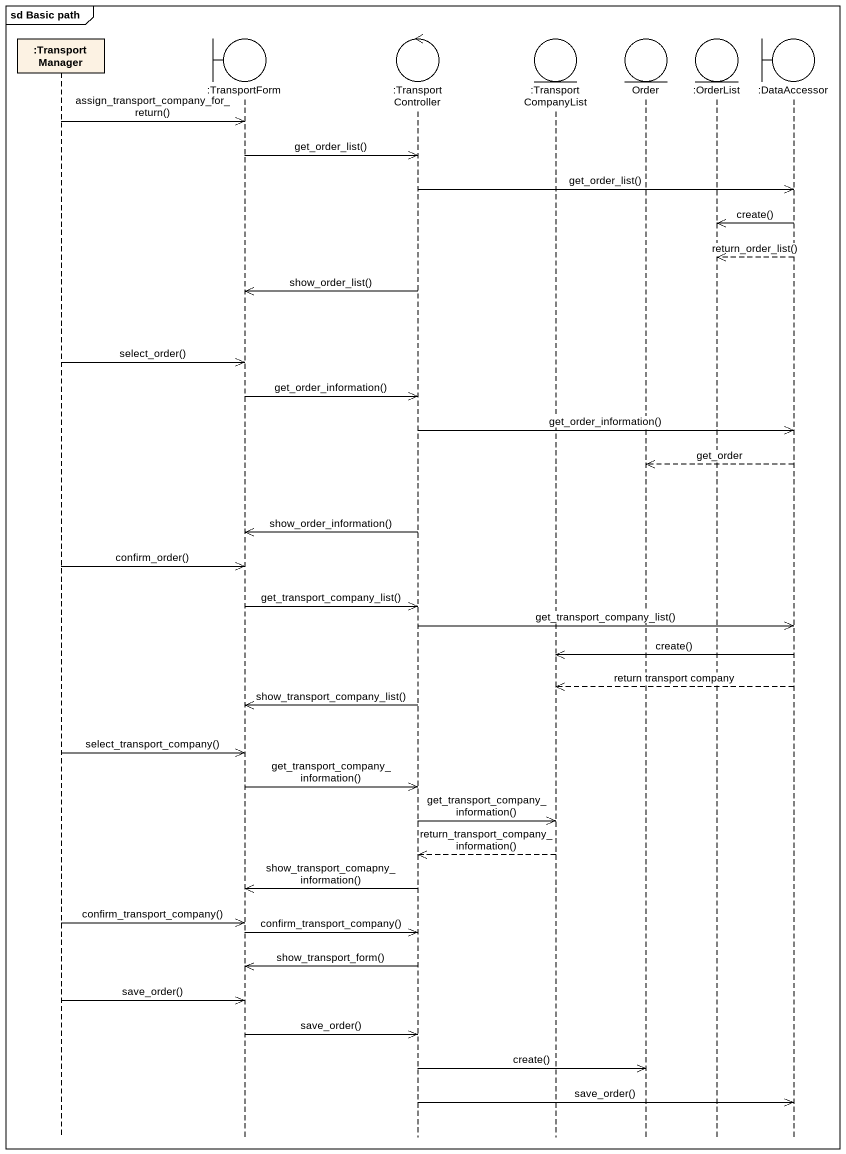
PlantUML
@startuml
mainframe sd Basic path
hide footbox
participant ":Transport Manager" as Transport_Manager
boundary ":TransportForm" as TransportForm
control ":TransportController" as TransportController
entity ":TransportCompanyList" as TransportCompanyList
entity Order
entity ":OrderList" as OrderList
boundary ":DataAccessor" as DataAccessor

Transport_Manager ->> TransportForm : assign_transport_company_for_return()
TransportForm ->> TransportController : get_order_list()
TransportController ->> DataAccessor : get_order_list()
DataAccessor ->> OrderList : create()
DataAccessor -->> OrderList : return_order_list()
TransportController ->> TransportForm : show_order_list()
Transport_Manager ->> TransportForm : select_order()
TransportForm ->> TransportController : get_order_information()
TransportController ->> DataAccessor : get_order_information()
DataAccessor -->> Order : get_order
TransportController ->> TransportForm : show_order_information()
Transport_Manager ->> TransportForm : confirm_order()
TransportForm ->> TransportController : get_transport_company_list()
TransportController ->> DataAccessor : get_transport_company_list()
DataAccessor ->> TransportCompanyList : create()
DataAccessor -->> TransportCompanyList : return transport company
TransportController ->> TransportForm : show_transport_company_list()
Transport_Manager ->> TransportForm : select_transport_company()
TransportForm ->> TransportController : get_transport_company_information()
TransportController ->> TransportCompanyList : get_transport_company_information()
TransportCompanyList -->> TransportController : return_transport_company_information()
TransportController ->> TransportForm : show_transport_comapny_information()
Transport_Manager ->> TransportForm : confirm_transport_company()
TransportForm ->> TransportController : confirm_transport_company()
TransportController ->> TransportForm : show_transport_form()
Transport_Manager ->> TransportForm : save_order()
TransportForm ->> TransportController : save_order()
TransportController ->> Order : create()
TransportController ->> DataAccessor : save_order()
@enduml
